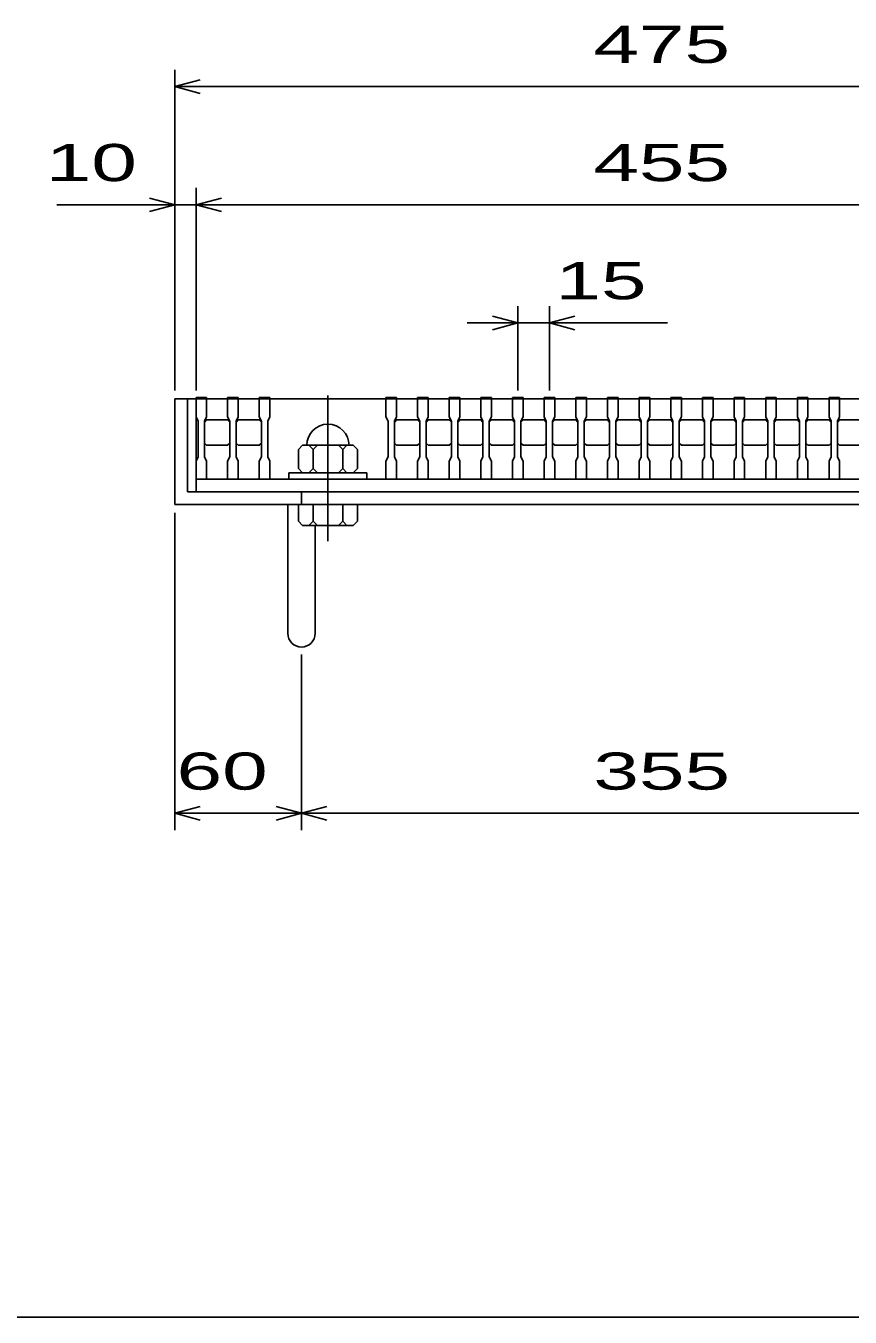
# Model space of a CAD drawing. Units: millimetres, scale not verified. Extents: x -1456 to 1385, y -1026 to 843.
# Drawn here: x -989 to -598, y -917 to -305 of the extents above; entities that cross this region are included whole.
import ezdxf
from ezdxf.enums import TextEntityAlignment as Align

# ---------------------------------------------------------------- set-up
doc = ezdxf.new("R2010")
doc.units = ezdxf.units.MM
doc.header["$LTSCALE"] = 8
doc.linetypes.add('CHAIN', pattern=[18.5, 12, -1.5, 3.5, -1.5])
for name, color, linetype, lineweight in [('0_2', 150, 'Continuous', 25), ('16', 3, 'Continuous', 25), ('19', 6, 'Continuous', 25), ('22', 4, 'Continuous', 25)]:
    doc.layers.add(name, color=color, linetype=linetype, lineweight=lineweight)
doc.styles.add('ベクトル', font='')
doc.styles.get('ベクトル').set_extended_font_data('ベクトル')

msp = doc.modelspace()

# ---------------------------------------------------------------- linework, layer by layer
at = {"layer": '0_2'}
msp.add_line((1384.8, -917.2), (-1383.2, -917.2), dxfattribs=at)
at = {"layer": '16'}
for p, q in [((-908, -482), (-908, -481.3)), ((-908, -481.3), (-903, -481.3)), ((-908, -482), (-908, -490.5)), ((-903, -482), (-908, -482)), ((-908, -482), (-908, -520)), ((-908, -482), (-453, -482)), ((-903, -481.3), (-903, -482)), ((-903, -490.5), (-903, -482)), ((-893, -482), (-893, -481.3)), ((-893, -481.3), (-888, -481.3)), ((-893, -482), (-893, -490.5)), ((-888, -482), (-893, -482)), ((-888, -481.3), (-888, -482)), ((-888, -490.5), (-888, -482)), ((-878, -482), (-878, -481.3)), ((-878, -481.3), (-873, -481.3)), ((-878, -482), (-878, -490.5)), ((-873, -482), (-878, -482)), ((-873, -481.3), (-873, -482)), ((-873, -490.5), (-873, -482)), ((-873, -482), (-818, -482)), ((-818, -482), (-818, -481.3)), ((-818, -481.3), (-813, -481.3)), ((-818, -482), (-818, -490.5)), ((-813, -482), (-818, -482)), ((-813, -481.3), (-813, -482)), ((-813, -490.5), (-813, -482)), ((-803, -482), (-803, -481.3)), ((-803, -481.3), (-798, -481.3)), ((-803, -482), (-803, -490.5)), ((-798, -482), (-803, -482)), ((-798, -481.3), (-798, -482)), ((-798, -490.5), (-798, -482)), ((-788, -482), (-788, -481.3)), ((-788, -481.3), (-783, -481.3)), ((-788, -482), (-788, -490.5)), ((-783, -482), (-788, -482)), ((-783, -481.3), (-783, -482)), ((-783, -490.5), (-783, -482)), ((-773, -482), (-773, -481.3)), ((-773, -481.3), (-768, -481.3)), ((-773, -482), (-773, -490.5)), ((-768, -482), (-773, -482)), ((-768, -481.3), (-768, -482)), ((-768, -490.5), (-768, -482)), ((-758, -482), (-758, -481.3)), ((-758, -481.3), (-753, -481.3)), ((-758, -482), (-758, -490.5)), ((-753, -482), (-758, -482)), ((-753, -481.3), (-753, -482)), ((-753, -490.5), (-753, -482)), ((-743, -482), (-743, -481.3)), ((-743, -481.3), (-738, -481.3)), ((-743, -482), (-743, -490.5)), ((-738, -482), (-743, -482)), ((-738, -481.3), (-738, -482)), ((-738, -490.5), (-738, -482)), ((-728, -482), (-728, -481.3)), ((-728, -481.3), (-723, -481.3)), ((-728, -482), (-728, -490.5)), ((-723, -482), (-728, -482)), ((-723, -481.3), (-723, -482)), ((-723, -490.5), (-723, -482)), ((-713, -482), (-713, -481.3)), ((-713, -481.3), (-708, -481.3)), ((-713, -482), (-713, -490.5)), ((-708, -482), (-713, -482)), ((-708, -481.3), (-708, -482)), ((-708, -490.5), (-708, -482)), ((-698, -482), (-698, -481.3)), ((-698, -481.3), (-693, -481.3)), ((-698, -482), (-698, -490.5)), ((-693, -482), (-698, -482)), ((-693, -481.3), (-693, -482)), ((-693, -490.5), (-693, -482)), ((-683, -482), (-683, -481.3)), ((-683, -481.3), (-678, -481.3)), ((-683, -482), (-683, -490.5)), ((-678, -482), (-683, -482)), ((-678, -481.3), (-678, -482)), ((-678, -490.5), (-678, -482)), ((-668, -482), (-668, -481.3)), ((-668, -481.3), (-663, -481.3)), ((-668, -482), (-668, -490.5)), ((-663, -482), (-668, -482)), ((-663, -481.3), (-663, -482)), ((-663, -490.5), (-663, -482)), ((-653, -482), (-653, -481.3)), ((-653, -481.3), (-648, -481.3)), ((-653, -482), (-653, -490.5)), ((-648, -482), (-653, -482)), ((-648, -481.3), (-648, -482)), ((-648, -490.5), (-648, -482)), ((-638, -482), (-638, -481.3)), ((-638, -481.3), (-633, -481.3)), ((-638, -482), (-638, -490.5)), ((-633, -482), (-638, -482)), ((-633, -481.3), (-633, -482)), ((-633, -490.5), (-633, -482)), ((-623, -482), (-623, -481.3)), ((-623, -481.3), (-618, -481.3)), ((-623, -482), (-623, -490.5)), ((-618, -482), (-623, -482)), ((-618, -481.3), (-618, -482)), ((-618, -490.5), (-618, -482)), ((-608, -482), (-608, -481.3)), ((-608, -481.3), (-603, -481.3)), ((-608, -482), (-608, -490.5)), ((-603, -482), (-608, -482)), ((-603, -481.3), (-603, -482)), ((-603, -490.5), (-603, -482)), ((-908, -490.5), (-907, -492.5)), ((-907, -492.5), (-907, -509.5)), ((-904, -492.5), (-903, -490.5)), ((-904, -493), (-903, -492)), ((-904, -509.5), (-904, -492.5)), ((-903, -492), (-893, -492)), ((-893, -490.5), (-892, -492.5)), ((-893, -492), (-892, -493)), ((-892, -492.5), (-892, -509.5)), ((-889, -492.5), (-888, -490.5)), ((-889, -493), (-888, -492)), ((-889, -509.5), (-889, -492.5)), ((-888, -492), (-878, -492)), ((-878, -490.5), (-877, -492.5)), ((-878, -492), (-877, -493)), ((-877, -492.5), (-877, -509.5)), ((-874, -492.5), (-873, -490.5)), ((-874, -509.5), (-874, -492.5)), ((-818, -490.5), (-817, -492.5)), ((-817, -492.5), (-817, -509.5)), ((-814, -492.5), (-813, -490.5)), ((-814, -493), (-813, -492)), ((-814, -509.5), (-814, -492.5)), ((-813, -492), (-803, -492)), ((-803, -490.5), (-802, -492.5)), ((-803, -492), (-802, -493)), ((-802, -492.5), (-802, -509.5)), ((-799, -492.5), (-798, -490.5)), ((-799, -493), (-798, -492)), ((-799, -509.5), (-799, -492.5)), ((-798, -492), (-788, -492)), ((-788, -490.5), (-787, -492.5)), ((-788, -492), (-787, -493)), ((-787, -492.5), (-787, -509.5)), ((-784, -492.5), (-783, -490.5)), ((-784, -493), (-783, -492)), ((-784, -509.5), (-784, -492.5)), ((-783, -492), (-773, -492)), ((-773, -490.5), (-772, -492.5)), ((-773, -492), (-772, -493)), ((-772, -492.5), (-772, -509.5)), ((-769, -492.5), (-768, -490.5)), ((-769, -493), (-768, -492)), ((-769, -509.5), (-769, -492.5)), ((-768, -492), (-758, -492)), ((-758, -490.5), (-757, -492.5)), ((-758, -492), (-757, -493)), ((-757, -492.5), (-757, -509.5)), ((-754, -492.5), (-753, -490.5)), ((-754, -493), (-753, -492)), ((-754, -509.5), (-754, -492.5)), ((-753, -492), (-743, -492)), ((-743, -490.5), (-742, -492.5)), ((-743, -492), (-742, -493)), ((-742, -492.5), (-742, -509.5)), ((-739, -492.5), (-738, -490.5)), ((-739, -493), (-738, -492)), ((-739, -509.5), (-739, -492.5)), ((-738, -492), (-728, -492)), ((-728, -490.5), (-727, -492.5)), ((-728, -492), (-727, -493)), ((-727, -492.5), (-727, -509.5)), ((-724, -492.5), (-723, -490.5)), ((-724, -493), (-723, -492)), ((-724, -509.5), (-724, -492.5)), ((-723, -492), (-713, -492)), ((-713, -490.5), (-712, -492.5)), ((-713, -492), (-712, -493)), ((-712, -492.5), (-712, -509.5)), ((-709, -492.5), (-708, -490.5)), ((-709, -493), (-708, -492)), ((-709, -509.5), (-709, -492.5)), ((-708, -492), (-698, -492)), ((-698, -490.5), (-697, -492.5)), ((-698, -492), (-697, -493)), ((-697, -492.5), (-697, -509.5)), ((-694, -492.5), (-693, -490.5)), ((-694, -493), (-693, -492)), ((-694, -509.5), (-694, -492.5)), ((-693, -492), (-683, -492)), ((-683, -490.5), (-682, -492.5)), ((-683, -492), (-682, -493)), ((-682, -492.5), (-682, -509.5)), ((-679, -492.5), (-678, -490.5)), ((-679, -493), (-678, -492)), ((-679, -509.5), (-679, -492.5)), ((-678, -492), (-668, -492)), ((-668, -490.5), (-667, -492.5)), ((-668, -492), (-667, -493)), ((-667, -492.5), (-667, -509.5)), ((-664, -492.5), (-663, -490.5)), ((-664, -493), (-663, -492)), ((-664, -509.5), (-664, -492.5)), ((-663, -492), (-653, -492)), ((-653, -490.5), (-652, -492.5)), ((-653, -492), (-652, -493)), ((-652, -492.5), (-652, -509.5)), ((-649, -492.5), (-648, -490.5)), ((-649, -493), (-648, -492)), ((-649, -509.5), (-649, -492.5)), ((-648, -492), (-638, -492)), ((-638, -490.5), (-637, -492.5)), ((-638, -492), (-637, -493)), ((-637, -492.5), (-637, -509.5)), ((-634, -492.5), (-633, -490.5)), ((-634, -493), (-633, -492)), ((-634, -509.5), (-634, -492.5)), ((-633, -492), (-623, -492)), ((-623, -490.5), (-622, -492.5)), ((-623, -492), (-622, -493)), ((-622, -492.5), (-622, -509.5)), ((-619, -492.5), (-618, -490.5)), ((-619, -493), (-618, -492)), ((-619, -509.5), (-619, -492.5)), ((-618, -492), (-608, -492)), ((-608, -490.5), (-607, -492.5)), ((-608, -492), (-607, -493)), ((-607, -492.5), (-607, -509.5)), ((-604, -492.5), (-603, -490.5)), ((-604, -493), (-603, -492)), ((-604, -509.5), (-604, -492.5)), ((-603, -492), (-593, -492)), ((-903, -504), (-904, -503)), ((-893, -504), (-903, -504)), ((-892, -503), (-893, -504)), ((-888, -504), (-889, -503)), ((-878, -504), (-888, -504)), ((-877, -503), (-878, -504)), ((-857.5, -504), (-859.5, -506)), ((-859.5, -506), (-859.5, -515)), ((-833.5, -504), (-857.5, -504)), ((-852.5, -506), (-854.5, -504)), ((-850.5, -504), (-852.5, -506)), ((-852.5, -515), (-852.5, -506)), ((-838.5, -506), (-840.5, -504)), ((-836.5, -504), (-838.5, -506)), ((-838.5, -515), (-838.5, -506)), ((-831.5, -506), (-833.5, -504)), ((-831.5, -515), (-831.5, -506)), ((-813, -504), (-814, -503)), ((-803, -504), (-813, -504)), ((-802, -503), (-803, -504)), ((-798, -504), (-799, -503)), ((-788, -504), (-798, -504)), ((-787, -503), (-788, -504)), ((-783, -504), (-784, -503)), ((-773, -504), (-783, -504)), ((-772, -503), (-773, -504)), ((-768, -504), (-769, -503)), ((-758, -504), (-768, -504)), ((-757, -503), (-758, -504)), ((-753, -504), (-754, -503)), ((-743, -504), (-753, -504)), ((-742, -503), (-743, -504)), ((-738, -504), (-739, -503)), ((-728, -504), (-738, -504)), ((-727, -503), (-728, -504)), ((-723, -504), (-724, -503)), ((-713, -504), (-723, -504)), ((-712, -503), (-713, -504)), ((-708, -504), (-709, -503)), ((-698, -504), (-708, -504)), ((-697, -503), (-698, -504)), ((-693, -504), (-694, -503)), ((-683, -504), (-693, -504)), ((-682, -503), (-683, -504)), ((-678, -504), (-679, -503)), ((-668, -504), (-678, -504)), ((-667, -503), (-668, -504)), ((-663, -504), (-664, -503)), ((-653, -504), (-663, -504)), ((-652, -503), (-653, -504)), ((-648, -504), (-649, -503)), ((-638, -504), (-648, -504)), ((-637, -503), (-638, -504)), ((-633, -504), (-634, -503)), ((-623, -504), (-633, -504)), ((-622, -503), (-623, -504)), ((-618, -504), (-619, -503)), ((-608, -504), (-618, -504)), ((-607, -503), (-608, -504)), ((-603, -504), (-604, -503)), ((-593, -504), (-603, -504)), ((-907, -509.5), (-908, -511.5)), ((-908, -511.5), (-908, -520)), ((-903, -511.5), (-904, -509.5)), ((-903, -520), (-903, -511.5)), ((-892, -509.5), (-893, -511.5)), ((-893, -511.5), (-893, -520)), ((-888, -511.5), (-889, -509.5)), ((-888, -520), (-888, -511.5)), ((-877, -509.5), (-878, -511.5)), ((-878, -511.5), (-878, -520)), ((-873, -511.5), (-874, -509.5)), ((-873, -520), (-873, -511.5)), ((-817, -509.5), (-818, -511.5)), ((-818, -511.5), (-818, -520)), ((-813, -511.5), (-814, -509.5)), ((-813, -520), (-813, -511.5)), ((-802, -509.5), (-803, -511.5)), ((-803, -511.5), (-803, -520)), ((-798, -511.5), (-799, -509.5)), ((-798, -520), (-798, -511.5)), ((-787, -509.5), (-788, -511.5)), ((-788, -511.5), (-788, -520)), ((-783, -511.5), (-784, -509.5)), ((-783, -520), (-783, -511.5)), ((-772, -509.5), (-773, -511.5)), ((-773, -511.5), (-773, -520)), ((-768, -511.5), (-769, -509.5)), ((-768, -520), (-768, -511.5)), ((-757, -509.5), (-758, -511.5)), ((-758, -511.5), (-758, -520)), ((-753, -511.5), (-754, -509.5)), ((-753, -520), (-753, -511.5)), ((-742, -509.5), (-743, -511.5)), ((-743, -511.5), (-743, -520)), ((-738, -511.5), (-739, -509.5)), ((-738, -520), (-738, -511.5)), ((-727, -509.5), (-728, -511.5)), ((-728, -511.5), (-728, -520)), ((-723, -511.5), (-724, -509.5)), ((-723, -520), (-723, -511.5)), ((-712, -509.5), (-713, -511.5)), ((-713, -511.5), (-713, -520)), ((-708, -511.5), (-709, -509.5)), ((-708, -520), (-708, -511.5)), ((-697, -509.5), (-698, -511.5)), ((-698, -511.5), (-698, -520)), ((-693, -511.5), (-694, -509.5)), ((-693, -520), (-693, -511.5)), ((-682, -509.5), (-683, -511.5)), ((-683, -511.5), (-683, -520)), ((-678, -511.5), (-679, -509.5)), ((-678, -520), (-678, -511.5)), ((-667, -509.5), (-668, -511.5)), ((-668, -511.5), (-668, -520)), ((-663, -511.5), (-664, -509.5)), ((-663, -520), (-663, -511.5)), ((-652, -509.5), (-653, -511.5)), ((-653, -511.5), (-653, -520)), ((-648, -511.5), (-649, -509.5)), ((-648, -520), (-648, -511.5)), ((-637, -509.5), (-638, -511.5)), ((-638, -511.5), (-638, -520)), ((-633, -511.5), (-634, -509.5)), ((-633, -520), (-633, -511.5)), ((-622, -509.5), (-623, -511.5)), ((-623, -511.5), (-623, -520)), ((-618, -511.5), (-619, -509.5)), ((-618, -520), (-618, -511.5)), ((-607, -509.5), (-608, -511.5)), ((-608, -511.5), (-608, -520)), ((-603, -511.5), (-604, -509.5)), ((-603, -520), (-603, -511.5)), ((-908, -520), (-903, -520)), ((-908, -520), (-453, -520)), ((-908, -520), (-453, -520)), ((-908, -526), (-908, -520)), ((-893, -520), (-888, -520)), ((-878, -520), (-873, -520)), ((-818, -520), (-873, -520)), ((-864, -520), (-864, -517)), ((-864, -517), (-827, -517)), ((-827, -520), (-864, -520)), ((-859.5, -515), (-857.5, -517)), ((-854.5, -517), (-852.5, -515)), ((-852.5, -515), (-850.5, -517)), ((-840.5, -517), (-838.5, -515)), ((-838.5, -515), (-836.5, -517)), ((-833.5, -517), (-831.5, -515)), ((-827, -517), (-827, -520)), ((-818, -520), (-813, -520)), ((-803, -520), (-798, -520)), ((-788, -520), (-783, -520)), ((-773, -520), (-768, -520)), ((-758, -520), (-753, -520)), ((-743, -520), (-738, -520)), ((-728, -520), (-723, -520)), ((-713, -520), (-708, -520)), ((-698, -520), (-693, -520)), ((-683, -520), (-678, -520)), ((-668, -520), (-663, -520)), ((-653, -520), (-648, -520)), ((-638, -520), (-633, -520)), ((-623, -520), (-618, -520)), ((-608, -520), (-603, -520)), ((-453, -526), (-908, -526))]:
    msp.add_line(p, q, dxfattribs=at)
at = {"layer": '16', "linetype": 'CHAIN'}
msp.add_line((-845.5, -480.4), (-845.5, -549.4), dxfattribs=at)
at = {"layer": '16'}
msp.add_arc((-845.5, -504), 10, 0, 180, dxfattribs=at)
at = {"layer": '19'}
for p, q in [((-908, -482), (-918, -482)), ((-918, -482), (-918, -532)), ((-912, -526), (-912, -482)), ((-449, -526), (-912, -526)), ((-858, -532), (-858, -526)), ((-918, -532), (-443, -532)), ((-864.5, -593.11), (-864.5, -532)), ((-859.5, -532), (-859.5, -540)), ((-831.5, -532), (-859.5, -532)), ((-852.5, -532), (-852.5, -540)), ((-838.5, -532), (-838.5, -540)), ((-831.5, -540), (-831.5, -532)), ((-859.5, -540), (-857.5, -542)), ((-857.5, -542), (-833.5, -542)), ((-852.5, -540), (-854.5, -542)), ((-850.5, -542), (-852.5, -540)), ((-851.5, -593.11), (-851.5, -542)), ((-838.5, -540), (-840.5, -542)), ((-836.5, -542), (-838.5, -540)), ((-833.5, -542), (-831.5, -540))]:
    msp.add_line(p, q, dxfattribs=at)
msp.add_arc((-858, -593.11), 6.5, 180, 0, dxfattribs=at)
at = {"layer": '22'}
for p, q in [((-918, -478), (-918, -326)), ((-918, -334), (-906, -330.8)), ((-906, -337.2), (-918, -334)), ((-918, -334), (-443, -334)), ((-918, -478), (-918, -382)), ((-908, -478), (-908, -382)), ((-974, -390), (-918, -390)), ((-918, -390), (-930, -386.8)), ((-930, -393.2), (-918, -390)), ((-918, -390), (-908, -390)), ((-908, -390), (-896, -386.8)), ((-896, -393.2), (-908, -390)), ((-908, -390), (-453, -390)), ((-755.5, -478), (-755.5, -438)), ((-740.5, -438), (-740.5, -478)), ((-755.5, -446), (-779.5, -446)), ((-755.5, -446), (-767.5, -442.8)), ((-767.5, -449.2), (-755.5, -446)), ((-755.5, -446), (-740.5, -446)), ((-740.5, -446), (-728.5, -442.8)), ((-728.5, -449.2), (-740.5, -446)), ((-740.5, -446), (-684.5, -446)), ((-918, -686.4), (-918, -536)), ((-858, -686.4), (-858, -603.2)), ((-918, -678.4), (-906, -675.2)), ((-906, -681.6), (-918, -678.4)), ((-918, -678.4), (-858, -678.4)), ((-858, -678.4), (-870, -675.2)), ((-870, -681.6), (-858, -678.4)), ((-858, -678.4), (-846, -675.2)), ((-846, -681.6), (-858, -678.4)), ((-858, -678.4), (-503, -678.4))]:
    msp.add_line(p, q, dxfattribs=at)

# ---------------------------------------------------------------- texts
at = {"layer": '22', "color": 2, "style": 'ベクトル', "width": 1.65}
for s, p in [(' 475 ', (-730.5, -314)), (' 10 ', (-990, -370)), (' 455 ', (-730.5, -370)), (' 15 ', (-748.5, -426)), (' 60 ', (-928, -658.4)), (' 355 ', (-730.5, -658.4))]:
    msp.add_text(s, height=17.6, dxfattribs=at).set_placement(p, align=Align.MIDDLE_LEFT)

doc.saveas('drawing.dxf')
